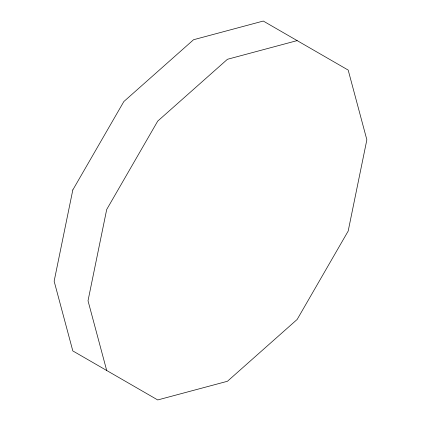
<?xml version="1.0" encoding="UTF-8"?>
<svg xmlns="http://www.w3.org/2000/svg" width="421" height="421" viewBox="0 0 421 421"><rect width="100%" height="100%" fill="white"/><g stroke="black" fill="none" stroke-linecap="round" stroke-linejoin="round"><path stroke-width="0.63" d="M297.152 40.611L227.44 59.287L157.728 121.106L106.697 209.495L88.015 300.773L106.697 370.485M72.817 189.934L54.141 281.212L72.817 350.925L157.728 399.95L227.44 381.273L297.152 319.455L348.183 231.066L366.859 139.788L348.183 70.075L263.272 21.05L193.56 39.727L123.848 101.545L72.817 189.934"/></g></svg>
